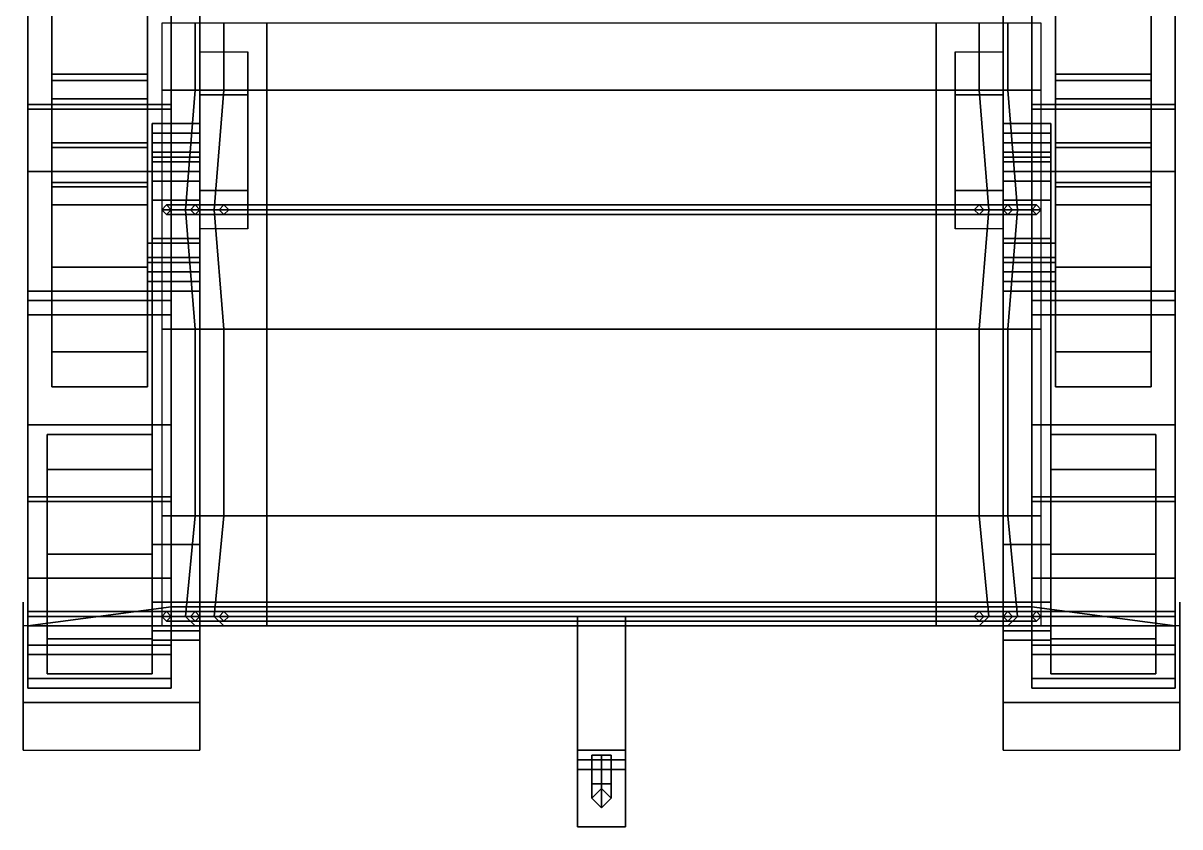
# Model space of a CAD drawing. Header units: millimetres. Extents: x -1.2 to 3, y -2.6 to 8.9.
# Drawn here: x -1.21 to 1.21, y -2.58 to -0.9 of the extents above; entities that cross this region are included whole.
import ezdxf

# ---------------------------------------------------------------- set-up
doc = ezdxf.new("R2010")
doc.units = ezdxf.units.MM
for name, color, linetype in [('mudguards', 6, 'Continuous'), ('tent', 3, 'Continuous'), ('tracks', 3, 'Continuous'), ('wheels', 2, 'Continuous')]:
    doc.layers.add(name, color=color, linetype=linetype)

msp = doc.modelspace()

# ---------------------------------------------------------------- linework, layer by layer
for points in [[(-0.84, 1.95, 0.5), (-0.84, -2.11, 0.5), (-0.84, -2.16, 0.6), (-0.84, 2.17, 0.6)], [(-0.84, 2.17, 0.6), (-0.84, -2.16, 0.6), (-0.84, -2.16, 1.03), (-0.84, 2.17, 1.03)], [(0.84, -2.16, 0.6), (0.84, -2.11, 0.5), (0.84, 1.95, 0.5), (0.84, 2.17, 0.6)], [(0.84, -2.16, 1.03), (0.84, -2.16, 0.6), (0.84, 2.17, 0.6), (0.84, 2.17, 1.03)], [(0.84, 1.95, 0.5), (0.84, -2.11, 0.5), (-0.84, -2.11, 0.5), (-0.84, 1.95, 0.5)], [(1.2, -0.01, 1.03), (1.2, -2.16, 1.03), (-1.2, -2.16, 1.03), (-1.2, -0.01, 1.03)], [(-0.9, -0.05, 1.49), (-1.2, -0.01, 1.49), (-1.2, -2.16, 1.49), (-0.9, -2.12, 1.49)], [(-1.2, -2.16, 1.03), (-1.2, -2.16, 1.49), (-1.2, -0.01, 1.49), (-1.2, -0.01, 1.03)], [(0.9, -2.12, 1.49), (1.2, -2.16, 1.49), (1.2, -0.01, 1.49), (0.9, -0.05, 1.49)], [(1.2, -0.01, 1.03), (1.2, -0.01, 1.49), (1.2, -2.16, 1.49), (1.2, -2.16, 1.03)], [(-0.9, -0.05, 1.07), (-0.9, -2.12, 1.07), (0.9, -2.12, 1.07), (0.9, -0.05, 1.07)], [(-0.9, -0.05, 1.07), (-0.9, -0.05, 1.49), (-0.9, -2.12, 1.49), (-0.9, -2.12, 1.07)], [(0.9, -2.12, 1.07), (0.9, -2.12, 1.49), (0.9, -0.05, 1.49), (0.9, -0.05, 1.07)], [(-0.84, -1.05, 0.38), (-0.84, -1.25, 0.38), (-0.84, -1.33, 0.5), (-0.84, -0.96, 0.5)], [(-0.74, -0.96, 0.5), (-0.74, -1.05, 0.38), (-0.84, -1.05, 0.38), (-0.84, -0.96, 0.5)], [(-0.74, -1.33, 0.5), (-0.74, -1.25, 0.38), (-0.74, -1.05, 0.38), (-0.74, -0.96, 0.5)], [(0.74, -1.05, 0.38), (0.74, -1.25, 0.38), (0.74, -1.33, 0.5), (0.74, -0.96, 0.5)], [(0.84, -0.96, 0.5), (0.84, -1.05, 0.38), (0.74, -1.05, 0.38), (0.74, -0.96, 0.5)], [(0.84, -1.33, 0.5), (0.84, -1.25, 0.38), (0.84, -1.05, 0.38), (0.84, -0.96, 0.5)], [(-0.74, -1.05, 0.38), (-0.74, -1.25, 0.38), (-0.84, -1.25, 0.38), (-0.84, -1.05, 0.38)], [(0.84, -1.05, 0.38), (0.84, -1.25, 0.38), (0.74, -1.25, 0.38), (0.74, -1.05, 0.38)], [(-0.84, -1.33, 0.5), (-0.84, -1.25, 0.38), (-0.74, -1.25, 0.38), (-0.74, -1.33, 0.5)], [(0.74, -1.33, 0.5), (0.74, -1.25, 0.38), (0.84, -1.25, 0.38), (0.84, -1.33, 0.5)], [(-0.84, -1.35, 0.85), (-0.84, -1.27, 0.48), (-0.94, -1.27, 0.48), (-0.94, -1.35, 0.85)], [(-0.84, -1.27, 0.48), (-0.84, -1.99, 0.34), (-0.94, -1.99, 0.34), (-0.94, -1.27, 0.48)], [(-0.94, -1.27, 0.48), (-0.94, -1.99, 0.34), (-0.94, -2.11, 0.79), (-0.94, -1.35, 0.85)], [(-0.86, -1.29, 2.08), (-0.85, -1.28, 2.08), (-0.91, -1.28, 1.49), (-0.92, -1.29, 1.49)], [(-0.85, -1.28, 2.08), (-0.84, -1.29, 2.08), (-0.9, -1.29, 1.49), (-0.91, -1.28, 1.49)], [(-0.8, -1.29, 2.17), (-0.79, -1.28, 2.17), (-0.85, -1.28, 2.08), (-0.86, -1.29, 2.08)], [(-0.79, -1.28, 2.17), (-0.78, -1.29, 2.17), (-0.84, -1.29, 2.08), (-0.85, -1.28, 2.08)], [(-0.84, -2.11, 0.79), (-0.84, -1.99, 0.34), (-0.84, -1.27, 0.48), (-0.84, -1.35, 0.85)], [(-0.7, -1.29, 2.21), (-0.7, -1.28, 2.2), (-0.79, -1.28, 2.17), (-0.8, -1.29, 2.17)], [(-0.7, -1.28, 2.2), (-0.7, -1.29, 2.19), (-0.78, -1.29, 2.17), (-0.79, -1.28, 2.17)], [(0.7, -1.28, 2.2), (0.7, -1.29, 2.19), (-0.7, -1.29, 2.19), (-0.7, -1.28, 2.2)], [(0.7, -1.29, 2.21), (0.7, -1.28, 2.2), (-0.7, -1.28, 2.2), (-0.7, -1.29, 2.21)], [(0.7, -1.29, 2.19), (0.7, -1.28, 2.2), (0.79, -1.28, 2.17), (0.78, -1.29, 2.17)], [(0.7, -1.28, 2.2), (0.7, -1.29, 2.21), (0.8, -1.29, 2.17), (0.79, -1.28, 2.17)], [(0.78, -1.29, 2.17), (0.79, -1.28, 2.17), (0.85, -1.28, 2.08), (0.84, -1.29, 2.08)], [(0.79, -1.28, 2.17), (0.8, -1.29, 2.17), (0.86, -1.29, 2.08), (0.85, -1.28, 2.08)], [(0.84, -1.27, 0.48), (0.84, -1.99, 0.34), (0.84, -2.11, 0.79), (0.84, -1.35, 0.85)], [(0.94, -1.35, 0.85), (0.94, -1.27, 0.48), (0.84, -1.27, 0.48), (0.84, -1.35, 0.85)], [(0.94, -1.27, 0.48), (0.94, -1.99, 0.34), (0.84, -1.99, 0.34), (0.84, -1.27, 0.48)], [(0.84, -1.29, 2.08), (0.85, -1.28, 2.08), (0.91, -1.28, 1.49), (0.9, -1.29, 1.49)], [(0.85, -1.28, 2.08), (0.86, -1.29, 2.08), (0.92, -1.29, 1.49), (0.91, -1.28, 1.49)], [(0.94, -2.11, 0.79), (0.94, -1.99, 0.34), (0.94, -1.27, 0.48), (0.94, -1.35, 0.85)], [(-0.85, -1.3, 2.08), (-0.86, -1.29, 2.08), (-0.92, -1.29, 1.49), (-0.91, -1.3, 1.49)], [(-0.84, -1.29, 2.08), (-0.85, -1.3, 2.08), (-0.91, -1.3, 1.49), (-0.9, -1.29, 1.49)], [(-0.79, -1.3, 2.17), (-0.8, -1.29, 2.17), (-0.86, -1.29, 2.08), (-0.85, -1.3, 2.08)], [(-0.78, -1.29, 2.17), (-0.79, -1.3, 2.17), (-0.85, -1.3, 2.08), (-0.84, -1.29, 2.08)], [(-0.7, -1.3, 2.2), (-0.7, -1.29, 2.21), (-0.8, -1.29, 2.17), (-0.79, -1.3, 2.17)], [(-0.7, -1.29, 2.19), (-0.7, -1.3, 2.2), (-0.79, -1.3, 2.17), (-0.78, -1.29, 2.17)], [(0.7, -1.29, 2.19), (0.7, -1.3, 2.2), (-0.7, -1.3, 2.2), (-0.7, -1.29, 2.19)], [(0.7, -1.3, 2.2), (0.7, -1.29, 2.21), (-0.7, -1.29, 2.21), (-0.7, -1.3, 2.2)], [(0.7, -1.3, 2.2), (0.7, -1.29, 2.19), (0.78, -1.29, 2.17), (0.79, -1.3, 2.17)], [(0.7, -1.29, 2.21), (0.7, -1.3, 2.2), (0.79, -1.3, 2.17), (0.8, -1.29, 2.17)], [(0.79, -1.3, 2.17), (0.78, -1.29, 2.17), (0.84, -1.29, 2.08), (0.85, -1.3, 2.08)], [(0.8, -1.29, 2.17), (0.79, -1.3, 2.17), (0.85, -1.3, 2.08), (0.86, -1.29, 2.08)], [(0.85, -1.3, 2.08), (0.84, -1.29, 2.08), (0.9, -1.29, 1.49), (0.91, -1.3, 1.49)], [(0.86, -1.29, 2.08), (0.85, -1.3, 2.08), (0.91, -1.3, 1.49), (0.92, -1.29, 1.49)], [(-0.94, -1.35, 0.85), (-0.94, -2.11, 0.79), (-0.84, -2.11, 0.79), (-0.84, -1.35, 0.85)], [(0.84, -1.35, 0.85), (0.84, -2.11, 0.79), (0.94, -2.11, 0.79), (0.94, -1.35, 0.85)], [(-0.84, -1.99, 0.34), (-0.84, -2.17, 0.44), (-0.94, -2.17, 0.44), (-0.94, -1.99, 0.34)], [(-0.94, -1.99, 0.34), (-0.94, -2.17, 0.44), (-0.94, -2.19, 0.62), (-0.94, -2.11, 0.79)], [(-0.84, -2.19, 0.62), (-0.84, -2.17, 0.44), (-0.84, -1.99, 0.34), (-0.84, -2.11, 0.79)], [(0.84, -1.99, 0.34), (0.84, -2.17, 0.44), (0.84, -2.19, 0.62), (0.84, -2.11, 0.79)], [(0.94, -1.99, 0.34), (0.94, -2.17, 0.44), (0.84, -2.17, 0.44), (0.84, -1.99, 0.34)], [(0.94, -2.19, 0.62), (0.94, -2.17, 0.44), (0.94, -1.99, 0.34), (0.94, -2.11, 0.79)], [(-0.9, -2.12, 1.49), (-1.2, -2.16, 1.49), (1.2, -2.16, 1.49), (0.9, -2.12, 1.49)], [(-0.94, -2.11, 0.79), (-0.94, -2.19, 0.62), (-0.84, -2.19, 0.62), (-0.84, -2.11, 0.79)], [(-0.9, -2.12, 1.07), (-0.9, -2.12, 1.49), (0.9, -2.12, 1.49), (0.9, -2.12, 1.07)], [(-0.84, -2.16, 0.6), (-0.84, -2.11, 0.5), (0.84, -2.11, 0.5), (0.84, -2.16, 0.6)], [(0.84, -2.11, 0.79), (0.84, -2.19, 0.62), (0.94, -2.19, 0.62), (0.94, -2.11, 0.79)], [(-0.86, -2.14, 2.08), (-0.85, -2.13, 2.08), (-0.91, -2.13, 1.49), (-0.92, -2.14, 1.49)], [(-0.85, -2.15, 2.08), (-0.86, -2.14, 2.08), (-0.92, -2.14, 1.49), (-0.91, -2.15, 1.49)], [(-0.85, -2.13, 2.08), (-0.84, -2.14, 2.08), (-0.9, -2.14, 1.49), (-0.91, -2.13, 1.49)], [(-0.84, -2.14, 2.08), (-0.85, -2.15, 2.08), (-0.91, -2.15, 1.49), (-0.9, -2.14, 1.49)], [(-0.8, -2.14, 2.17), (-0.79, -2.13, 2.17), (-0.85, -2.13, 2.08), (-0.86, -2.14, 2.08)], [(-0.79, -2.15, 2.17), (-0.8, -2.14, 2.17), (-0.86, -2.14, 2.08), (-0.85, -2.15, 2.08)], [(-0.79, -2.13, 2.17), (-0.78, -2.14, 2.17), (-0.84, -2.14, 2.08), (-0.85, -2.13, 2.08)], [(-0.78, -2.14, 2.17), (-0.79, -2.15, 2.17), (-0.85, -2.15, 2.08), (-0.84, -2.14, 2.08)], [(-0.7, -2.14, 2.21), (-0.7, -2.13, 2.2), (-0.79, -2.13, 2.17), (-0.8, -2.14, 2.17)], [(-0.7, -2.15, 2.2), (-0.7, -2.14, 2.21), (-0.8, -2.14, 2.17), (-0.79, -2.15, 2.17)], [(-0.7, -2.13, 2.2), (-0.7, -2.14, 2.19), (-0.78, -2.14, 2.17), (-0.79, -2.13, 2.17)], [(-0.7, -2.14, 2.19), (-0.7, -2.15, 2.2), (-0.79, -2.15, 2.17), (-0.78, -2.14, 2.17)], [(0.7, -2.14, 2.21), (0.7, -2.13, 2.2), (-0.7, -2.13, 2.2), (-0.7, -2.14, 2.21)], [(0.7, -2.13, 2.2), (0.7, -2.14, 2.19), (-0.7, -2.14, 2.19), (-0.7, -2.13, 2.2)], [(0.7, -2.15, 2.2), (0.7, -2.14, 2.21), (-0.7, -2.14, 2.21), (-0.7, -2.15, 2.2)], [(0.7, -2.14, 2.19), (0.7, -2.15, 2.2), (-0.7, -2.15, 2.2), (-0.7, -2.14, 2.19)], [(-0.05, -2.14, 0.57), (-0.05, -2.42, 0.57), (-0.05, -2.42, 0.66), (-0.05, -2.16, 0.66)], [(0.05, -2.14, 0.57), (0.05, -2.42, 0.57), (-0.05, -2.42, 0.57), (-0.05, -2.14, 0.57)], [(0.05, -2.42, 0.66), (0.05, -2.42, 0.57), (0.05, -2.14, 0.57), (0.05, -2.16, 0.66)], [(0.7, -2.13, 2.2), (0.7, -2.14, 2.21), (0.8, -2.14, 2.17), (0.79, -2.13, 2.17)], [(0.7, -2.14, 2.19), (0.7, -2.13, 2.2), (0.79, -2.13, 2.17), (0.78, -2.14, 2.17)], [(0.7, -2.14, 2.21), (0.7, -2.15, 2.2), (0.79, -2.15, 2.17), (0.8, -2.14, 2.17)], [(0.7, -2.15, 2.2), (0.7, -2.14, 2.19), (0.78, -2.14, 2.17), (0.79, -2.15, 2.17)], [(0.78, -2.14, 2.17), (0.79, -2.13, 2.17), (0.85, -2.13, 2.08), (0.84, -2.14, 2.08)], [(0.79, -2.15, 2.17), (0.78, -2.14, 2.17), (0.84, -2.14, 2.08), (0.85, -2.15, 2.08)], [(0.79, -2.13, 2.17), (0.8, -2.14, 2.17), (0.86, -2.14, 2.08), (0.85, -2.13, 2.08)], [(0.8, -2.14, 2.17), (0.79, -2.15, 2.17), (0.85, -2.15, 2.08), (0.86, -2.14, 2.08)], [(0.84, -2.14, 2.08), (0.85, -2.13, 2.08), (0.91, -2.13, 1.49), (0.9, -2.14, 1.49)], [(0.85, -2.15, 2.08), (0.84, -2.14, 2.08), (0.9, -2.14, 1.49), (0.91, -2.15, 1.49)], [(0.85, -2.13, 2.08), (0.86, -2.14, 2.08), (0.92, -2.14, 1.49), (0.91, -2.13, 1.49)], [(0.86, -2.14, 2.08), (0.85, -2.15, 2.08), (0.91, -2.15, 1.49), (0.92, -2.14, 1.49)], [(-1.2, -2.16, 1.49), (-1.2, -2.16, 1.03), (1.2, -2.16, 1.03), (1.2, -2.16, 1.49)], [(-0.94, -2.19, 0.62), (-0.94, -2.17, 0.44), (-0.84, -2.17, 0.44), (-0.84, -2.19, 0.62)], [(-0.84, -2.16, 1.03), (-0.84, -2.16, 0.6), (0.84, -2.16, 0.6), (0.84, -2.16, 1.03)], [(-0.05, -2.16, 0.66), (-0.05, -2.42, 0.66), (0.05, -2.42, 0.66), (0.05, -2.16, 0.66)], [(0.84, -2.19, 0.62), (0.84, -2.17, 0.44), (0.94, -2.17, 0.44), (0.94, -2.19, 0.62)], [(-0.05, -2.42, 0.66), (-0.05, -2.46, 0.69), (0.05, -2.46, 0.69), (0.05, -2.42, 0.66)], [(-0.05, -2.44, 0.63), (-0.05, -2.46, 0.65), (-0.05, -2.46, 0.69), (-0.05, -2.42, 0.66)], [(-0.05, -2.42, 0.57), (-0.05, -2.46, 0.54), (-0.05, -2.46, 0.58), (-0.05, -2.44, 0.6)], [(0.05, -2.42, 0.57), (0.05, -2.46, 0.54), (-0.05, -2.46, 0.54), (-0.05, -2.42, 0.57)], [(-0.05, -2.42, 0.57), (-0.05, -2.44, 0.6), (-0.05, -2.44, 0.63), (-0.05, -2.42, 0.66)], [(0.05, -2.46, 0.69), (0.05, -2.46, 0.65), (0.05, -2.44, 0.63), (0.05, -2.42, 0.66)], [(0.05, -2.46, 0.58), (0.05, -2.46, 0.54), (0.05, -2.42, 0.57), (0.05, -2.44, 0.6)], [(0.05, -2.44, 0.63), (0.05, -2.44, 0.6), (0.05, -2.42, 0.57), (0.05, -2.42, 0.66)], [(0.05, -2.44, 0.63), (0.05, -2.46, 0.65), (-0.05, -2.46, 0.65), (-0.05, -2.44, 0.63)], [(-0.05, -2.44, 0.6), (-0.05, -2.46, 0.58), (0.05, -2.46, 0.58), (0.05, -2.44, 0.6)], [(-0.05, -2.44, 0.63), (-0.05, -2.44, 0.6), (0.05, -2.44, 0.6), (0.05, -2.44, 0.63)], [(0, -2.49, 0.72), (-0.02, -2.49, 0.74), (-0.02, -2.43, 0.74), (0, -2.43, 0.72)], [(-0.02, -2.49, 0.74), (0, -2.49, 0.76), (0, -2.43, 0.76), (-0.02, -2.43, 0.74)], [(-0.02, -2.43, 0.74), (0, -2.43, 0.76), (0.02, -2.43, 0.74), (0, -2.43, 0.72)], [(0.02, -2.49, 0.74), (0, -2.49, 0.72), (0, -2.43, 0.72), (0.02, -2.43, 0.74)], [(0, -2.49, 0.76), (0.02, -2.49, 0.74), (0.02, -2.43, 0.74), (0, -2.43, 0.76)], [(-0.05, -2.46, 0.69), (-0.05, -2.58, 0.69), (0.05, -2.58, 0.69), (0.05, -2.46, 0.69)], [(-0.05, -2.46, 0.65), (-0.05, -2.58, 0.65), (-0.05, -2.58, 0.69), (-0.05, -2.46, 0.69)], [(0.05, -2.46, 0.65), (0.05, -2.58, 0.65), (-0.05, -2.58, 0.65), (-0.05, -2.46, 0.65)], [(-0.05, -2.46, 0.54), (-0.05, -2.58, 0.54), (-0.05, -2.58, 0.58), (-0.05, -2.46, 0.58)], [(0.05, -2.46, 0.54), (0.05, -2.58, 0.54), (-0.05, -2.58, 0.54), (-0.05, -2.46, 0.54)], [(-0.05, -2.46, 0.58), (-0.05, -2.58, 0.58), (0.05, -2.58, 0.58), (0.05, -2.46, 0.58)], [(0.05, -2.58, 0.69), (0.05, -2.58, 0.65), (0.05, -2.46, 0.65), (0.05, -2.46, 0.69)], [(0.05, -2.58, 0.58), (0.05, -2.58, 0.54), (0.05, -2.46, 0.54), (0.05, -2.46, 0.58)], [(0, -2.5, 0.7), (-0.02, -2.52, 0.7), (-0.02, -2.49, 0.74), (0, -2.49, 0.72)], [(-0.02, -2.52, 0.7), (0, -2.54, 0.7), (0, -2.49, 0.76), (-0.02, -2.49, 0.74)], [(0.02, -2.52, 0.7), (0, -2.5, 0.7), (0, -2.49, 0.72), (0.02, -2.49, 0.74)], [(0, -2.54, 0.7), (0.02, -2.52, 0.7), (0.02, -2.49, 0.74), (0, -2.49, 0.76)], [(0, -2.5, 0.51), (-0.02, -2.52, 0.51), (-0.02, -2.52, 0.7), (0, -2.5, 0.7)], [(0.02, -2.52, 0.51), (0, -2.5, 0.51), (0, -2.5, 0.7), (0.02, -2.52, 0.7)], [(-0.02, -2.52, 0.51), (0, -2.54, 0.51), (0, -2.54, 0.7), (-0.02, -2.52, 0.7)], [(0, -2.54, 0.51), (0.02, -2.52, 0.51), (0.02, -2.52, 0.7), (0, -2.54, 0.7)], [(-0.05, -2.58, 0.69), (-0.05, -2.58, 0.65), (0.05, -2.58, 0.65), (0.05, -2.58, 0.69)], [(-0.05, -2.58, 0.58), (-0.05, -2.58, 0.54), (0.05, -2.58, 0.54), (0.05, -2.58, 0.58)]]:
    msp.add_3dface(points)
at = {"color": 4}
for points in [[(-0.84, -1.11, 0.46), (-0.84, -1.11, 0.42), (-0.94, -1.11, 0.42), (-0.94, -1.11, 0.46)], [(-0.84, -1.11, 0.42), (-0.84, -1.15, 0.39), (-0.94, -1.15, 0.39), (-0.94, -1.11, 0.42)], [(-0.94, -1.11, 0.46), (-0.94, -1.13, 0.48), (-0.84, -1.13, 0.48), (-0.84, -1.11, 0.46)], [(-0.94, -1.11, 0.42), (-0.94, -1.15, 0.49), (-0.94, -1.13, 0.48), (-0.94, -1.11, 0.46)], [(-0.94, -1.15, 0.39), (-0.94, -1.18, 0.49), (-0.94, -1.15, 0.49), (-0.94, -1.11, 0.42)], [(0.94, -1.11, 0.42), (0.94, -1.15, 0.39), (0.84, -1.15, 0.39), (0.84, -1.11, 0.42)], [(0.94, -1.11, 0.46), (0.94, -1.11, 0.42), (0.84, -1.11, 0.42), (0.84, -1.11, 0.46)], [(0.84, -1.11, 0.46), (0.84, -1.13, 0.48), (0.94, -1.13, 0.48), (0.94, -1.11, 0.46)], [(0.94, -1.15, 0.49), (0.94, -1.18, 0.49), (0.94, -1.15, 0.39), (0.94, -1.11, 0.42)], [(0.94, -1.13, 0.48), (0.94, -1.15, 0.49), (0.94, -1.11, 0.42), (0.94, -1.11, 0.46)], [(-0.94, -1.13, 0.48), (-0.94, -1.15, 0.49), (-0.84, -1.15, 0.49), (-0.84, -1.13, 0.48)], [(0.84, -1.13, 0.48), (0.84, -1.15, 0.49), (0.94, -1.15, 0.49), (0.94, -1.13, 0.48)], [(-0.94, -1.15, 0.49), (-0.94, -1.18, 0.49), (-0.84, -1.18, 0.49), (-0.84, -1.15, 0.49)], [(-0.84, -1.15, 0.39), (-0.84, -1.17, 0.39), (-0.94, -1.17, 0.39), (-0.94, -1.15, 0.39)], [(-0.94, -1.17, 0.39), (-0.94, -1.21, 0.47), (-0.94, -1.18, 0.49), (-0.94, -1.15, 0.39)], [(0.94, -1.15, 0.39), (0.94, -1.17, 0.39), (0.84, -1.17, 0.39), (0.84, -1.15, 0.39)], [(0.84, -1.15, 0.49), (0.84, -1.18, 0.49), (0.94, -1.18, 0.49), (0.94, -1.15, 0.49)], [(0.94, -1.18, 0.49), (0.94, -1.21, 0.47), (0.94, -1.17, 0.39), (0.94, -1.15, 0.39)], [(-0.84, -1.17, 0.39), (-0.84, -1.19, 0.38), (-0.94, -1.19, 0.38), (-0.94, -1.17, 0.39)], [(-0.94, -1.19, 0.38), (-0.94, -1.23, 0.44), (-0.94, -1.21, 0.47), (-0.94, -1.17, 0.39)], [(-0.94, -1.18, 0.49), (-0.94, -1.21, 0.47), (-0.84, -1.21, 0.47), (-0.84, -1.18, 0.49)], [(0.94, -1.17, 0.39), (0.94, -1.19, 0.38), (0.84, -1.19, 0.38), (0.84, -1.17, 0.39)], [(0.84, -1.18, 0.49), (0.84, -1.21, 0.47), (0.94, -1.21, 0.47), (0.94, -1.18, 0.49)], [(0.94, -1.21, 0.47), (0.94, -1.23, 0.44), (0.94, -1.19, 0.38), (0.94, -1.17, 0.39)], [(-0.84, -1.19, 0.38), (-0.84, -1.36, 0.3), (-0.94, -1.36, 0.3), (-0.94, -1.19, 0.38)], [(-0.94, -1.36, 0.3), (-0.94, -1.39, 0.36), (-0.94, -1.23, 0.44), (-0.94, -1.19, 0.38)], [(-0.94, -1.21, 0.47), (-0.94, -1.23, 0.44), (-0.84, -1.23, 0.44), (-0.84, -1.21, 0.47)], [(-0.84, -1.23, 0.44), (-0.84, -1.39, 0.36), (-0.84, -1.36, 0.3), (-0.84, -1.19, 0.38)], [(0.94, -1.19, 0.38), (0.94, -1.36, 0.3), (0.84, -1.36, 0.3), (0.84, -1.19, 0.38)], [(0.84, -1.36, 0.3), (0.84, -1.39, 0.36), (0.84, -1.23, 0.44), (0.84, -1.19, 0.38)], [(0.84, -1.21, 0.47), (0.84, -1.23, 0.44), (0.94, -1.23, 0.44), (0.94, -1.21, 0.47)], [(0.94, -1.23, 0.44), (0.94, -1.39, 0.36), (0.94, -1.36, 0.3), (0.94, -1.19, 0.38)], [(-0.94, -1.23, 0.44), (-0.94, -1.39, 0.36), (-0.84, -1.39, 0.36), (-0.84, -1.23, 0.44)], [(0.84, -1.23, 0.44), (0.84, -1.39, 0.36), (0.94, -1.39, 0.36), (0.94, -1.23, 0.44)], [(-0.95, -1.39, 0.26), (-0.95, -1.36, 0.28), (-0.84, -1.36, 0.28), (-0.84, -1.39, 0.26)], [(-0.95, -1.36, 0.28), (-0.95, -1.36, 0.3), (-0.84, -1.36, 0.3), (-0.84, -1.36, 0.28)], [(-0.94, -1.39, 0.36), (-0.94, -1.36, 0.3), (-0.95, -1.36, 0.3), (-0.95, -1.39, 0.36)], [(-0.84, -1.39, 0.26), (-0.84, -1.36, 0.28), (-0.84, -1.4, 0.36), (-0.84, -1.42, 0.36)], [(-0.84, -1.36, 0.28), (-0.84, -1.36, 0.3), (-0.84, -1.39, 0.36), (-0.84, -1.4, 0.36)], [(0.84, -1.36, 0.28), (0.84, -1.36, 0.3), (0.95, -1.36, 0.3), (0.95, -1.36, 0.28)], [(0.84, -1.39, 0.26), (0.84, -1.36, 0.28), (0.95, -1.36, 0.28), (0.95, -1.39, 0.26)], [(0.84, -1.4, 0.36), (0.84, -1.36, 0.28), (0.84, -1.39, 0.26), (0.84, -1.42, 0.36)], [(0.84, -1.39, 0.36), (0.84, -1.36, 0.3), (0.84, -1.36, 0.28), (0.84, -1.4, 0.36)], [(0.95, -1.39, 0.36), (0.95, -1.36, 0.3), (0.94, -1.36, 0.3), (0.94, -1.39, 0.36)], [(-0.95, -1.42, 0.26), (-0.95, -1.39, 0.26), (-0.84, -1.39, 0.26), (-0.84, -1.42, 0.26)], [(-0.84, -1.4, 0.36), (-0.84, -1.39, 0.36), (-0.95, -1.39, 0.36), (-0.95, -1.4, 0.36)], [(-0.84, -1.42, 0.36), (-0.84, -1.4, 0.36), (-0.95, -1.4, 0.36), (-0.95, -1.42, 0.36)], [(-0.84, -1.42, 0.26), (-0.84, -1.39, 0.26), (-0.84, -1.42, 0.36), (-0.84, -1.46, 0.33)], [(0.95, -1.4, 0.36), (0.95, -1.39, 0.36), (0.84, -1.39, 0.36), (0.84, -1.4, 0.36)], [(0.84, -1.42, 0.26), (0.84, -1.39, 0.26), (0.95, -1.39, 0.26), (0.95, -1.42, 0.26)], [(0.84, -1.42, 0.36), (0.84, -1.39, 0.26), (0.84, -1.42, 0.26), (0.84, -1.46, 0.33)], [(0.95, -1.42, 0.36), (0.95, -1.4, 0.36), (0.84, -1.4, 0.36), (0.84, -1.42, 0.36)], [(-0.84, -1.46, 0.33), (-0.84, -1.42, 0.36), (-0.95, -1.42, 0.36), (-0.95, -1.46, 0.33)], [(-0.95, -1.44, 0.27), (-0.95, -1.42, 0.26), (-0.84, -1.42, 0.26), (-0.84, -1.44, 0.27)], [(-0.84, -1.44, 0.27), (-0.84, -1.42, 0.26), (-0.84, -1.46, 0.33), (-0.84, -1.46, 0.29)], [(0.84, -1.44, 0.27), (0.84, -1.42, 0.26), (0.95, -1.42, 0.26), (0.95, -1.44, 0.27)], [(0.95, -1.46, 0.33), (0.95, -1.42, 0.36), (0.84, -1.42, 0.36), (0.84, -1.46, 0.33)], [(0.84, -1.46, 0.33), (0.84, -1.42, 0.26), (0.84, -1.44, 0.27), (0.84, -1.46, 0.29)], [(-0.95, -1.46, 0.29), (-0.95, -1.44, 0.27), (-0.84, -1.44, 0.27), (-0.84, -1.46, 0.29)], [(0.84, -1.46, 0.29), (0.84, -1.44, 0.27), (0.95, -1.44, 0.27), (0.95, -1.46, 0.29)], [(-0.84, -1.46, 0.29), (-0.84, -1.46, 0.33), (-0.95, -1.46, 0.33), (-0.95, -1.46, 0.29)], [(0.95, -1.46, 0.29), (0.95, -1.46, 0.33), (0.84, -1.46, 0.33), (0.84, -1.46, 0.29)]]:
    msp.add_3dface(points, dxfattribs=at)
at = {"layer": 'mudguards'}
for points in [[(-1.21, -2.32, 0.94), (-1.21, -2.16, 1.03), (-1.21, -2.11, 1.03), (-1.21, -2.3, 0.91)], [(1.21, -2.3, 0.91), (1.21, -2.11, 1.03), (1.21, -2.16, 1.03), (1.21, -2.32, 0.94)], [(-0.84, -2.32, 0.94), (-0.84, -2.16, 1.03), (-1.21, -2.16, 1.03), (-1.21, -2.32, 0.94)], [(-0.84, -2.42, 0.84), (-0.84, -2.16, 0.66), (-0.84, -2.16, 1.03), (-0.84, -2.32, 0.94)], [(1.21, -2.32, 0.94), (1.21, -2.16, 1.03), (0.84, -2.16, 1.03), (0.84, -2.32, 0.94)], [(0.84, -2.32, 0.94), (0.84, -2.16, 1.03), (0.84, -2.16, 0.66), (0.84, -2.42, 0.84)], [(-1.21, -2.42, 0.84), (-1.21, -2.32, 0.94), (-1.21, -2.3, 0.91), (-1.21, -2.39, 0.81)], [(-0.84, -2.42, 0.84), (-0.84, -2.32, 0.94), (-1.21, -2.32, 0.94), (-1.21, -2.42, 0.84)], [(1.21, -2.42, 0.84), (1.21, -2.32, 0.94), (0.84, -2.32, 0.94), (0.84, -2.42, 0.84)], [(1.21, -2.39, 0.81), (1.21, -2.3, 0.91), (1.21, -2.32, 0.94), (1.21, -2.42, 0.84)]]:
    msp.add_3dface(points, dxfattribs=at)
at = {"layer": 'tent'}
for points in [[(-0.92, -0.9, 1.49), (-0.92, -1.04, 1.49), (-0.85, -1.04, 2.08), (-0.85, -0.9, 2.08)], [(-0.85, -0.9, 2.08), (-0.85, -1.04, 2.08), (-0.79, -1.04, 2.17), (-0.79, -0.9, 2.17)], [(-0.79, -0.9, 2.17), (-0.79, -1.04, 2.17), (-0.7, -1.04, 2.2), (-0.7, -0.9, 2.2)], [(0.7, -1.04, 2.2), (0.7, -0.9, 2.2), (-0.7, -0.9, 2.2), (-0.7, -1.04, 2.2)], [(0.79, -1.04, 2.17), (0.79, -0.9, 2.17), (0.7, -0.9, 2.2), (0.7, -1.04, 2.2)], [(0.85, -1.04, 2.08), (0.85, -0.9, 2.08), (0.79, -0.9, 2.17), (0.79, -1.04, 2.17)], [(0.92, -1.04, 1.49), (0.92, -0.9, 1.49), (0.85, -0.9, 2.08), (0.85, -1.04, 2.08)], [(-0.92, -1.04, 1.49), (-0.92, -1.29, 1.49), (-0.87, -1.29, 2.08), (-0.85, -1.04, 2.08)], [(-0.85, -1.04, 2.08), (-0.87, -1.29, 2.08), (-0.81, -1.29, 2.17), (-0.79, -1.04, 2.17)], [(-0.79, -1.04, 2.17), (-0.81, -1.29, 2.17), (-0.7, -1.29, 2.22), (-0.7, -1.04, 2.2)], [(-0.7, -1.04, 2.2), (-0.7, -1.29, 2.22), (0.7, -1.29, 2.22), (0.7, -1.04, 2.2)], [(0.81, -1.29, 2.17), (0.79, -1.04, 2.17), (0.7, -1.04, 2.2), (0.7, -1.29, 2.22)], [(0.87, -1.29, 2.08), (0.85, -1.04, 2.08), (0.79, -1.04, 2.17), (0.81, -1.29, 2.17)], [(0.92, -1.29, 1.49), (0.92, -1.04, 1.49), (0.85, -1.04, 2.08), (0.87, -1.29, 2.08)], [(-0.92, -1.29, 1.49), (-0.92, -1.54, 1.49), (-0.85, -1.54, 2.08), (-0.87, -1.29, 2.08)], [(-0.87, -1.29, 2.08), (-0.85, -1.54, 2.08), (-0.79, -1.54, 2.17), (-0.81, -1.29, 2.17)], [(-0.81, -1.29, 2.17), (-0.79, -1.54, 2.17), (-0.7, -1.54, 2.2), (-0.7, -1.29, 2.22)], [(0.7, -1.54, 2.2), (0.7, -1.29, 2.22), (-0.7, -1.29, 2.22), (-0.7, -1.54, 2.2)], [(0.79, -1.54, 2.17), (0.81, -1.29, 2.17), (0.7, -1.29, 2.22), (0.7, -1.54, 2.2)], [(0.85, -1.54, 2.08), (0.87, -1.29, 2.08), (0.81, -1.29, 2.17), (0.79, -1.54, 2.17)], [(0.92, -1.54, 1.49), (0.92, -1.29, 1.49), (0.87, -1.29, 2.08), (0.85, -1.54, 2.08)], [(-0.92, -1.54, 1.49), (-0.92, -1.93, 1.49), (-0.85, -1.93, 2.08), (-0.85, -1.54, 2.08)], [(-0.85, -1.54, 2.08), (-0.85, -1.93, 2.08), (-0.79, -1.93, 2.17), (-0.79, -1.54, 2.17)], [(-0.79, -1.54, 2.17), (-0.79, -1.93, 2.17), (-0.7, -1.93, 2.2), (-0.7, -1.54, 2.2)], [(-0.7, -1.54, 2.2), (-0.7, -1.93, 2.2), (0.7, -1.93, 2.2), (0.7, -1.54, 2.2)], [(0.79, -1.93, 2.17), (0.79, -1.54, 2.17), (0.7, -1.54, 2.2), (0.7, -1.93, 2.2)], [(0.85, -1.93, 2.08), (0.85, -1.54, 2.08), (0.79, -1.54, 2.17), (0.79, -1.93, 2.17)], [(0.92, -1.93, 1.49), (0.92, -1.54, 1.49), (0.85, -1.54, 2.08), (0.85, -1.93, 2.08)], [(-0.92, -1.93, 1.49), (-0.92, -2.14, 1.49), (-0.87, -2.14, 2.08), (-0.85, -1.93, 2.08)], [(-0.85, -1.93, 2.08), (-0.87, -2.14, 2.08), (-0.81, -2.14, 2.17), (-0.79, -1.93, 2.17)], [(-0.79, -1.93, 2.17), (-0.81, -2.14, 2.17), (-0.7, -2.14, 2.22), (-0.7, -1.93, 2.2)], [(-0.7, -1.93, 2.2), (-0.7, -2.14, 2.22), (0.7, -2.14, 2.22), (0.7, -1.93, 2.2)], [(0.81, -2.14, 2.17), (0.79, -1.93, 2.17), (0.7, -1.93, 2.2), (0.7, -2.14, 2.22)], [(0.87, -2.14, 2.08), (0.85, -1.93, 2.08), (0.79, -1.93, 2.17), (0.81, -2.14, 2.17)], [(0.92, -2.14, 1.49), (0.92, -1.93, 1.49), (0.85, -1.93, 2.08), (0.87, -2.14, 2.08)], [(-0.92, -2.14, 1.49), (-0.92, -2.16, 1.49), (-0.85, -2.16, 2.08), (-0.87, -2.14, 2.08)], [(-0.87, -2.14, 2.08), (-0.85, -2.16, 2.08), (-0.79, -2.16, 2.17), (-0.81, -2.14, 2.17)], [(-0.81, -2.14, 2.17), (-0.79, -2.16, 2.17), (-0.7, -2.16, 2.2), (-0.7, -2.14, 2.22)], [(0.7, -2.16, 2.2), (0.7, -2.14, 2.22), (-0.7, -2.14, 2.22), (-0.7, -2.16, 2.2)], [(0.79, -2.16, 2.17), (0.81, -2.14, 2.17), (0.7, -2.14, 2.22), (0.7, -2.16, 2.2)], [(0.85, -2.16, 2.08), (0.87, -2.14, 2.08), (0.81, -2.14, 2.17), (0.79, -2.16, 2.17)], [(0.92, -2.16, 1.49), (0.92, -2.14, 1.49), (0.87, -2.14, 2.08), (0.85, -2.16, 2.08)], [(-0.92, -2.16, 1.49), (-0.92, -2.16, 1.49), (-0.79, -2.16, 2.01), (-0.85, -2.16, 2.08)], [(0.85, -2.16, 2.08), (0.79, -2.16, 2.17), (-0.79, -2.16, 2.17), (-0.85, -2.16, 2.08)], [(0.79, -2.16, 2.01), (0.85, -2.16, 2.08), (-0.85, -2.16, 2.08), (-0.79, -2.16, 2.01)], [(0.79, -2.16, 2.17), (0.7, -2.16, 2.2), (-0.7, -2.16, 2.2), (-0.79, -2.16, 2.17)], [(0.92, -2.16, 1.49), (0.85, -2.16, 2.08), (0.79, -2.16, 2.01), (0.92, -2.16, 1.49)]]:
    msp.add_3dface(points, dxfattribs=at)
at = {"layer": 'tracks'}
for points in [[(-1.2, 1.41, 0.02), (-1.2, -1.48, 0.02), (-1.2, -1.46, 0.06), (-1.2, 1.4, 0.06)], [(-0.9, 1.41, 0.02), (-0.9, -1.48, 0.02), (-1.2, -1.48, 0.02), (-1.2, 1.41, 0.02)], [(-0.9, -1.46, 0.06), (-0.9, -1.48, 0.02), (-0.9, 1.41, 0.02), (-0.9, 1.4, 0.06)], [(0.9, 1.41, 0.02), (0.9, -1.48, 0.02), (0.9, -1.46, 0.06), (0.9, 1.4, 0.06)], [(1.2, 1.41, 0.02), (1.2, -1.48, 0.02), (0.9, -1.48, 0.02), (0.9, 1.41, 0.02)], [(1.2, -1.46, 0.06), (1.2, -1.48, 0.02), (1.2, 1.41, 0.02), (1.2, 1.4, 0.06)], [(-1.2, 1.4, 0.06), (-1.2, -1.46, 0.06), (-0.9, -1.46, 0.06), (-0.9, 1.4, 0.06)], [(0.9, 1.4, 0.06), (0.9, -1.46, 0.06), (1.2, -1.46, 0.06), (1.2, 1.4, 0.06)], [(-0.9, -1.07, 0.88), (-0.9, -0.79, 0.84), (-1.2, -0.79, 0.84), (-1.2, -1.07, 0.88)], [(-1.2, -1.07, 0.88), (-1.2, -0.79, 0.84), (-1.2, -0.79, 0.82), (-1.2, -1.08, 0.86)], [(-1.2, -1.08, 0.86), (-1.2, -0.79, 0.82), (-0.9, -0.79, 0.82), (-0.9, -1.08, 0.86)], [(-0.9, -0.79, 0.82), (-0.9, -0.79, 0.84), (-0.9, -1.07, 0.88), (-0.9, -1.08, 0.86)], [(1.2, -1.07, 0.88), (1.2, -0.79, 0.84), (0.9, -0.79, 0.84), (0.9, -1.07, 0.88)], [(0.9, -1.07, 0.88), (0.9, -0.79, 0.84), (0.9, -0.79, 0.82), (0.9, -1.08, 0.86)], [(0.9, -1.08, 0.86), (0.9, -0.79, 0.82), (1.2, -0.79, 0.82), (1.2, -1.08, 0.86)], [(1.2, -0.79, 0.82), (1.2, -0.79, 0.84), (1.2, -1.07, 0.88), (1.2, -1.08, 0.86)], [(-0.9, -1.21, 0.88), (-0.9, -1.07, 0.88), (-1.2, -1.07, 0.88), (-1.2, -1.21, 0.88)], [(-1.2, -1.21, 0.88), (-1.2, -1.07, 0.88), (-1.2, -1.08, 0.86), (-1.2, -1.21, 0.86)], [(-1.2, -1.21, 0.86), (-1.2, -1.08, 0.86), (-0.9, -1.08, 0.86), (-0.9, -1.21, 0.86)], [(-0.9, -1.08, 0.86), (-0.9, -1.07, 0.88), (-0.9, -1.21, 0.88), (-0.9, -1.21, 0.86)], [(0.9, -1.21, 0.88), (0.9, -1.07, 0.88), (0.9, -1.08, 0.86), (0.9, -1.21, 0.86)], [(1.2, -1.21, 0.88), (1.2, -1.07, 0.88), (0.9, -1.07, 0.88), (0.9, -1.21, 0.88)], [(0.9, -1.21, 0.86), (0.9, -1.08, 0.86), (1.2, -1.08, 0.86), (1.2, -1.21, 0.86)], [(1.2, -1.08, 0.86), (1.2, -1.07, 0.88), (1.2, -1.21, 0.88), (1.2, -1.21, 0.86)], [(-1.2, -1.51, 0.82), (-1.2, -1.21, 0.86), (-0.9, -1.21, 0.86), (-0.9, -1.51, 0.82)], [(-1.2, -1.51, 0.84), (-1.2, -1.21, 0.88), (-1.2, -1.21, 0.86), (-1.2, -1.51, 0.82)], [(-0.9, -1.51, 0.84), (-0.9, -1.21, 0.88), (-1.2, -1.21, 0.88), (-1.2, -1.51, 0.84)], [(-0.9, -1.21, 0.86), (-0.9, -1.21, 0.88), (-0.9, -1.51, 0.84), (-0.9, -1.51, 0.82)], [(1.2, -1.51, 0.84), (1.2, -1.21, 0.88), (0.9, -1.21, 0.88), (0.9, -1.51, 0.84)], [(0.9, -1.51, 0.84), (0.9, -1.21, 0.88), (0.9, -1.21, 0.86), (0.9, -1.51, 0.82)], [(0.9, -1.51, 0.82), (0.9, -1.21, 0.86), (1.2, -1.21, 0.86), (1.2, -1.51, 0.82)], [(1.2, -1.21, 0.86), (1.2, -1.21, 0.88), (1.2, -1.51, 0.84), (1.2, -1.51, 0.82)], [(-1.2, -1.48, 0.02), (-1.2, -1.89, 0.19), (-1.2, -1.89, 0.22), (-1.2, -1.46, 0.06)], [(-1.2, -1.46, 0.06), (-1.2, -1.89, 0.22), (-0.9, -1.89, 0.22), (-0.9, -1.46, 0.06)], [(-0.9, -1.89, 0.22), (-0.9, -1.89, 0.19), (-0.9, -1.48, 0.02), (-0.9, -1.46, 0.06)], [(0.9, -1.46, 0.06), (0.9, -1.89, 0.22), (1.2, -1.89, 0.22), (1.2, -1.46, 0.06)], [(0.9, -1.48, 0.02), (0.9, -1.89, 0.19), (0.9, -1.89, 0.22), (0.9, -1.46, 0.06)], [(1.2, -1.89, 0.22), (1.2, -1.89, 0.19), (1.2, -1.48, 0.02), (1.2, -1.46, 0.06)], [(-0.9, -1.48, 0.02), (-0.9, -1.89, 0.19), (-1.2, -1.89, 0.19), (-1.2, -1.48, 0.02)], [(1.2, -1.48, 0.02), (1.2, -1.89, 0.19), (0.9, -1.89, 0.19), (0.9, -1.48, 0.02)], [(-1.2, -1.74, 0.82), (-1.2, -1.51, 0.82), (-0.9, -1.51, 0.82), (-0.9, -1.74, 0.82)], [(-1.2, -1.74, 0.84), (-1.2, -1.51, 0.84), (-1.2, -1.51, 0.82), (-1.2, -1.74, 0.82)], [(-0.9, -1.74, 0.84), (-0.9, -1.51, 0.84), (-1.2, -1.51, 0.84), (-1.2, -1.74, 0.84)], [(-0.9, -1.51, 0.82), (-0.9, -1.51, 0.84), (-0.9, -1.74, 0.84), (-0.9, -1.74, 0.82)], [(0.9, -1.74, 0.84), (0.9, -1.51, 0.84), (0.9, -1.51, 0.82), (0.9, -1.74, 0.82)], [(1.2, -1.74, 0.84), (1.2, -1.51, 0.84), (0.9, -1.51, 0.84), (0.9, -1.74, 0.84)], [(0.9, -1.74, 0.82), (0.9, -1.51, 0.82), (1.2, -1.51, 0.82), (1.2, -1.74, 0.82)], [(1.2, -1.51, 0.82), (1.2, -1.51, 0.84), (1.2, -1.74, 0.84), (1.2, -1.74, 0.82)], [(-1.2, -1.9, 0.85), (-1.2, -1.74, 0.84), (-1.2, -1.74, 0.82), (-1.2, -1.9, 0.83)], [(-0.9, -1.9, 0.85), (-0.9, -1.74, 0.84), (-1.2, -1.74, 0.84), (-1.2, -1.9, 0.85)], [(-1.2, -1.9, 0.83), (-1.2, -1.74, 0.82), (-0.9, -1.74, 0.82), (-0.9, -1.9, 0.83)], [(-0.9, -1.74, 0.82), (-0.9, -1.74, 0.84), (-0.9, -1.9, 0.85), (-0.9, -1.9, 0.83)], [(0.9, -1.9, 0.85), (0.9, -1.74, 0.84), (0.9, -1.74, 0.82), (0.9, -1.9, 0.83)], [(1.2, -1.9, 0.85), (1.2, -1.74, 0.84), (0.9, -1.74, 0.84), (0.9, -1.9, 0.85)], [(0.9, -1.9, 0.83), (0.9, -1.74, 0.82), (1.2, -1.74, 0.82), (1.2, -1.9, 0.83)], [(1.2, -1.74, 0.82), (1.2, -1.74, 0.84), (1.2, -1.9, 0.85), (1.2, -1.9, 0.83)], [(-0.9, -1.89, 0.19), (-0.9, -2.14, 0.31), (-1.2, -2.14, 0.31), (-1.2, -1.89, 0.19)], [(-1.2, -1.89, 0.19), (-1.2, -2.14, 0.31), (-1.2, -2.13, 0.34), (-1.2, -1.89, 0.22)], [(-1.2, -1.89, 0.22), (-1.2, -2.13, 0.34), (-0.9, -2.13, 0.34), (-0.9, -1.89, 0.22)], [(-1.2, -2.06, 0.85), (-1.2, -1.9, 0.85), (-1.2, -1.9, 0.83), (-1.2, -2.06, 0.83)], [(-1.2, -2.06, 0.83), (-1.2, -1.9, 0.83), (-0.9, -1.9, 0.83), (-0.9, -2.06, 0.83)], [(-0.9, -2.06, 0.85), (-0.9, -1.9, 0.85), (-1.2, -1.9, 0.85), (-1.2, -2.06, 0.85)], [(-0.9, -2.13, 0.34), (-0.9, -2.14, 0.31), (-0.9, -1.89, 0.19), (-0.9, -1.89, 0.22)], [(-0.9, -1.9, 0.83), (-0.9, -1.9, 0.85), (-0.9, -2.06, 0.85), (-0.9, -2.06, 0.83)], [(0.9, -1.89, 0.19), (0.9, -2.14, 0.31), (0.9, -2.13, 0.34), (0.9, -1.89, 0.22)], [(1.2, -1.89, 0.19), (1.2, -2.14, 0.31), (0.9, -2.14, 0.31), (0.9, -1.89, 0.19)], [(0.9, -1.89, 0.22), (0.9, -2.13, 0.34), (1.2, -2.13, 0.34), (1.2, -1.89, 0.22)], [(0.9, -2.06, 0.83), (0.9, -1.9, 0.83), (1.2, -1.9, 0.83), (1.2, -2.06, 0.83)], [(0.9, -2.06, 0.85), (0.9, -1.9, 0.85), (0.9, -1.9, 0.83), (0.9, -2.06, 0.83)], [(1.2, -2.06, 0.85), (1.2, -1.9, 0.85), (0.9, -1.9, 0.85), (0.9, -2.06, 0.85)], [(1.2, -2.13, 0.34), (1.2, -2.14, 0.31), (1.2, -1.89, 0.19), (1.2, -1.89, 0.22)], [(1.2, -1.9, 0.83), (1.2, -1.9, 0.85), (1.2, -2.06, 0.85), (1.2, -2.06, 0.83)], [(-1.2, -2.22, 0.75), (-1.2, -2.06, 0.85), (-1.2, -2.06, 0.83), (-1.2, -2.2, 0.74)], [(-0.9, -2.22, 0.75), (-0.9, -2.06, 0.85), (-1.2, -2.06, 0.85), (-1.2, -2.22, 0.75)], [(-1.2, -2.2, 0.74), (-1.2, -2.06, 0.83), (-0.9, -2.06, 0.83), (-0.9, -2.2, 0.74)], [(-0.9, -2.06, 0.83), (-0.9, -2.06, 0.85), (-0.9, -2.22, 0.75), (-0.9, -2.2, 0.74)], [(1.2, -2.22, 0.75), (1.2, -2.06, 0.85), (0.9, -2.06, 0.85), (0.9, -2.22, 0.75)], [(0.9, -2.22, 0.75), (0.9, -2.06, 0.85), (0.9, -2.06, 0.83), (0.9, -2.2, 0.74)], [(0.9, -2.2, 0.74), (0.9, -2.06, 0.83), (1.2, -2.06, 0.83), (1.2, -2.2, 0.74)], [(1.2, -2.06, 0.83), (1.2, -2.06, 0.85), (1.2, -2.22, 0.75), (1.2, -2.2, 0.74)], [(-1.2, -2.14, 0.31), (-1.2, -2.22, 0.36), (-1.2, -2.2, 0.38), (-1.2, -2.13, 0.34)], [(-1.2, -2.13, 0.34), (-1.2, -2.2, 0.38), (-0.9, -2.2, 0.38), (-0.9, -2.13, 0.34)], [(-0.9, -2.14, 0.31), (-0.9, -2.22, 0.36), (-1.2, -2.22, 0.36), (-1.2, -2.14, 0.31)], [(-0.9, -2.2, 0.38), (-0.9, -2.22, 0.36), (-0.9, -2.14, 0.31), (-0.9, -2.13, 0.34)], [(0.9, -2.13, 0.34), (0.9, -2.2, 0.38), (1.2, -2.2, 0.38), (1.2, -2.13, 0.34)], [(0.9, -2.14, 0.31), (0.9, -2.22, 0.36), (0.9, -2.2, 0.38), (0.9, -2.13, 0.34)], [(1.2, -2.14, 0.31), (1.2, -2.22, 0.36), (0.9, -2.22, 0.36), (0.9, -2.14, 0.31)], [(1.2, -2.2, 0.38), (1.2, -2.22, 0.36), (1.2, -2.14, 0.31), (1.2, -2.13, 0.34)], [(-1.2, -2.22, 0.36), (-1.2, -2.29, 0.56), (-1.2, -2.27, 0.56), (-1.2, -2.2, 0.38)], [(-1.2, -2.2, 0.38), (-1.2, -2.27, 0.56), (-0.9, -2.27, 0.56), (-0.9, -2.2, 0.38)], [(-1.2, -2.29, 0.56), (-1.2, -2.22, 0.75), (-1.2, -2.2, 0.74), (-1.2, -2.27, 0.56)], [(-1.2, -2.27, 0.56), (-1.2, -2.2, 0.74), (-0.9, -2.2, 0.74), (-0.9, -2.27, 0.56)], [(-0.9, -2.27, 0.56), (-0.9, -2.29, 0.56), (-0.9, -2.22, 0.36), (-0.9, -2.2, 0.38)], [(-0.9, -2.2, 0.74), (-0.9, -2.22, 0.75), (-0.9, -2.29, 0.56), (-0.9, -2.27, 0.56)], [(0.9, -2.22, 0.36), (0.9, -2.29, 0.56), (0.9, -2.27, 0.56), (0.9, -2.2, 0.38)], [(0.9, -2.2, 0.38), (0.9, -2.27, 0.56), (1.2, -2.27, 0.56), (1.2, -2.2, 0.38)], [(0.9, -2.29, 0.56), (0.9, -2.22, 0.75), (0.9, -2.2, 0.74), (0.9, -2.27, 0.56)], [(0.9, -2.27, 0.56), (0.9, -2.2, 0.74), (1.2, -2.2, 0.74), (1.2, -2.27, 0.56)], [(1.2, -2.27, 0.56), (1.2, -2.29, 0.56), (1.2, -2.22, 0.36), (1.2, -2.2, 0.38)], [(1.2, -2.2, 0.74), (1.2, -2.22, 0.75), (1.2, -2.29, 0.56), (1.2, -2.27, 0.56)], [(-0.9, -2.22, 0.36), (-0.9, -2.29, 0.56), (-1.2, -2.29, 0.56), (-1.2, -2.22, 0.36)], [(-0.9, -2.29, 0.56), (-0.9, -2.22, 0.75), (-1.2, -2.22, 0.75), (-1.2, -2.29, 0.56)], [(1.2, -2.22, 0.36), (1.2, -2.29, 0.56), (0.9, -2.29, 0.56), (0.9, -2.22, 0.36)], [(1.2, -2.29, 0.56), (1.2, -2.22, 0.75), (0.9, -2.22, 0.75), (0.9, -2.29, 0.56)]]:
    msp.add_3dface(points, dxfattribs=at)
at = {"layer": 'wheels'}
for points in [[(-1.15, -0.6532, 0.1332), (-1.15, -0.83, 0.06), (-1.15, -1.0068, 0.1332), (-1.15, -0.58, 0.31)], [(-1.15, -0.58, 0.31), (-1.15, -1.0068, 0.1332), (-1.15, -1.08, 0.31), (-1.15, -0.6532, 0.4868)], [(-0.95, -1.08, 0.31), (-0.95, -0.6532, 0.1332), (-0.95, -0.58, 0.31), (-0.95, -1.0068, 0.4868)], [(-0.95, -1.0068, 0.4868), (-0.95, -0.58, 0.31), (-0.95, -0.6532, 0.4868), (-0.95, -0.83, 0.56)], [(0.95, -0.6532, 0.1332), (0.95, -0.83, 0.06), (0.95, -1.0068, 0.1332), (0.95, -0.58, 0.31)], [(0.95, -0.58, 0.31), (0.95, -1.0068, 0.1332), (0.95, -1.08, 0.31), (0.95, -0.6532, 0.4868)], [(1.15, -1.08, 0.31), (1.15, -0.6532, 0.1332), (1.15, -0.58, 0.31), (1.15, -1.0068, 0.4868)], [(1.15, -1.0068, 0.4868), (1.15, -0.58, 0.31), (1.15, -0.6532, 0.4868), (1.15, -0.83, 0.56)], [(-1.15, -0.6532, 0.4868), (-1.15, -1.08, 0.31), (-1.15, -1.0068, 0.4868), (-1.15, -0.83, 0.56)], [(-0.95, -1.0068, 0.1332), (-0.95, -0.83, 0.06), (-0.95, -0.6532, 0.1332), (-0.95, -1.08, 0.31)], [(0.95, -0.6532, 0.4868), (0.95, -1.08, 0.31), (0.95, -1.0068, 0.4868), (0.95, -0.83, 0.56)], [(1.15, -1.0068, 0.1332), (1.15, -0.83, 0.06), (1.15, -0.6532, 0.1332), (1.15, -1.08, 0.31)], [(-0.95, -0.83, 0.06), (-0.95, -1.0068, 0.1332), (-1.15, -1.0068, 0.1332), (-1.15, -0.83, 0.06)], [(-0.95, -1.0068, 0.4868), (-0.95, -0.83, 0.56), (-1.15, -0.83, 0.56), (-1.15, -1.0068, 0.4868)], [(0.95, -1.0068, 0.1332), (0.95, -0.83, 0.06), (1.15, -0.83, 0.06), (1.15, -1.0068, 0.1332)], [(0.95, -0.83, 0.56), (0.95, -1.0068, 0.4868), (1.15, -1.0068, 0.4868), (1.15, -0.83, 0.56)], [(-0.95, -1.0068, 0.1332), (-0.95, -1.08, 0.31), (-1.15, -1.08, 0.31), (-1.15, -1.0068, 0.1332)], [(-0.95, -1.08, 0.31), (-0.95, -1.0068, 0.4868), (-1.15, -1.0068, 0.4868), (-1.15, -1.08, 0.31)], [(0.95, -1.08, 0.31), (0.95, -1.0068, 0.1332), (1.15, -1.0068, 0.1332), (1.15, -1.08, 0.31)], [(0.95, -1.0068, 0.4868), (0.95, -1.08, 0.31), (1.15, -1.08, 0.31), (1.15, -1.0068, 0.4868)], [(-1.15, -1.15, 0.86), (-1.15, -1.0581, 0.8219), (-1.15, -1.02, 0.73), (-1.15, -1.2419, 0.8219)], [(-0.95, -1.0581, 0.8219), (-0.95, -1.02, 0.73), (-1.15, -1.02, 0.73), (-1.15, -1.0581, 0.8219)], [(-0.95, -1.02, 0.73), (-0.95, -1.0581, 0.6381), (-1.15, -1.0581, 0.6381), (-1.15, -1.02, 0.73)], [(-1.15, -1.2419, 0.8219), (-1.15, -1.02, 0.73), (-1.15, -1.0581, 0.6381), (-1.15, -1.28, 0.73)], [(0.95, -1.0581, 0.6381), (0.95, -1.02, 0.73), (1.15, -1.02, 0.73), (1.15, -1.0581, 0.6381)], [(0.95, -1.02, 0.73), (0.95, -1.0581, 0.8219), (1.15, -1.0581, 0.8219), (1.15, -1.02, 0.73)], [(1.15, -1.02, 0.73), (1.15, -1.2419, 0.6381), (1.15, -1.15, 0.6), (1.15, -1.0581, 0.6381)], [(1.15, -1.0581, 0.8219), (1.15, -1.28, 0.73), (1.15, -1.2419, 0.6381), (1.15, -1.02, 0.73)], [(-0.95, -1.15, 0.86), (-0.95, -1.0581, 0.8219), (-1.15, -1.0581, 0.8219), (-1.15, -1.15, 0.86)], [(-0.95, -1.0581, 0.6381), (-0.95, -1.15, 0.6), (-1.15, -1.15, 0.6), (-1.15, -1.0581, 0.6381)], [(-1.15, -1.28, 0.73), (-1.15, -1.0581, 0.6381), (-1.15, -1.15, 0.6), (-1.15, -1.2419, 0.6381)], [(0.95, -1.0581, 0.8219), (0.95, -1.15, 0.86), (1.15, -1.15, 0.86), (1.15, -1.0581, 0.8219)], [(0.95, -1.15, 0.6), (0.95, -1.0581, 0.6381), (1.15, -1.0581, 0.6381), (1.15, -1.15, 0.6)], [(1.15, -1.15, 0.86), (1.15, -1.2419, 0.8219), (1.15, -1.28, 0.73), (1.15, -1.0581, 0.8219)], [(-0.95, -1.2419, 0.8219), (-0.95, -1.15, 0.86), (-1.15, -1.15, 0.86), (-1.15, -1.2419, 0.8219)], [(-0.95, -1.15, 0.6), (-0.95, -1.2419, 0.6381), (-1.15, -1.2419, 0.6381), (-1.15, -1.15, 0.6)], [(-0.95, -1.16, 0.31), (-0.95, -1.2332, 0.1332), (-1.15, -1.2332, 0.1332), (-1.15, -1.16, 0.31)], [(-1.15, -1.16, 0.31), (-1.15, -1.5868, 0.1332), (-1.15, -1.66, 0.31), (-1.15, -1.2332, 0.4868)], [(-1.15, -1.2332, 0.1332), (-1.15, -1.41, 0.06), (-1.15, -1.5868, 0.1332), (-1.15, -1.16, 0.31)], [(-0.95, -1.2332, 0.4868), (-0.95, -1.16, 0.31), (-1.15, -1.16, 0.31), (-1.15, -1.2332, 0.4868)], [(-0.95, -1.5868, 0.4868), (-0.95, -1.16, 0.31), (-0.95, -1.2332, 0.4868), (-0.95, -1.41, 0.56)], [(-0.95, -1.66, 0.31), (-0.95, -1.2332, 0.1332), (-0.95, -1.16, 0.31), (-0.95, -1.5868, 0.4868)], [(0.95, -1.15, 0.86), (0.95, -1.2419, 0.8219), (1.15, -1.2419, 0.8219), (1.15, -1.15, 0.86)], [(0.95, -1.2419, 0.6381), (0.95, -1.15, 0.6), (1.15, -1.15, 0.6), (1.15, -1.2419, 0.6381)], [(0.95, -1.2332, 0.1332), (0.95, -1.16, 0.31), (1.15, -1.16, 0.31), (1.15, -1.2332, 0.1332)], [(0.95, -1.16, 0.31), (0.95, -1.5868, 0.1332), (0.95, -1.66, 0.31), (0.95, -1.2332, 0.4868)], [(0.95, -1.2332, 0.1332), (0.95, -1.41, 0.06), (0.95, -1.5868, 0.1332), (0.95, -1.16, 0.31)], [(0.95, -1.16, 0.31), (0.95, -1.2332, 0.4868), (1.15, -1.2332, 0.4868), (1.15, -1.16, 0.31)], [(1.15, -1.5868, 0.4868), (1.15, -1.16, 0.31), (1.15, -1.2332, 0.4868), (1.15, -1.41, 0.56)], [(1.15, -1.66, 0.31), (1.15, -1.2332, 0.1332), (1.15, -1.16, 0.31), (1.15, -1.5868, 0.4868)], [(-0.95, -1.41, 0.56), (-0.95, -1.2332, 0.4868), (-1.15, -1.2332, 0.4868), (-1.15, -1.41, 0.56)], [(-1.15, -1.2332, 0.4868), (-1.15, -1.66, 0.31), (-1.15, -1.5868, 0.4868), (-1.15, -1.41, 0.56)], [(-0.95, -1.2332, 0.1332), (-0.95, -1.41, 0.06), (-1.15, -1.41, 0.06), (-1.15, -1.2332, 0.1332)], [(-0.95, -1.5868, 0.1332), (-0.95, -1.41, 0.06), (-0.95, -1.2332, 0.1332), (-0.95, -1.66, 0.31)], [(0.95, -1.2332, 0.4868), (0.95, -1.41, 0.56), (1.15, -1.41, 0.56), (1.15, -1.2332, 0.4868)], [(0.95, -1.2332, 0.4868), (0.95, -1.66, 0.31), (0.95, -1.5868, 0.4868), (0.95, -1.41, 0.56)], [(0.95, -1.41, 0.06), (0.95, -1.2332, 0.1332), (1.15, -1.2332, 0.1332), (1.15, -1.41, 0.06)], [(1.15, -1.5868, 0.1332), (1.15, -1.41, 0.06), (1.15, -1.2332, 0.1332), (1.15, -1.66, 0.31)], [(-0.95, -1.28, 0.73), (-0.95, -1.2419, 0.8219), (-1.15, -1.2419, 0.8219), (-1.15, -1.28, 0.73)], [(-0.95, -1.2419, 0.6381), (-0.95, -1.28, 0.73), (-1.15, -1.28, 0.73), (-1.15, -1.2419, 0.6381)], [(0.95, -1.28, 0.73), (0.95, -1.2419, 0.6381), (1.15, -1.2419, 0.6381), (1.15, -1.28, 0.73)], [(0.95, -1.2419, 0.8219), (0.95, -1.28, 0.73), (1.15, -1.28, 0.73), (1.15, -1.2419, 0.8219)], [(-0.95, -1.5868, 0.4868), (-0.95, -1.41, 0.56), (-1.15, -1.41, 0.56), (-1.15, -1.5868, 0.4868)], [(-0.95, -1.41, 0.06), (-0.95, -1.5868, 0.1332), (-1.15, -1.5868, 0.1332), (-1.15, -1.41, 0.06)], [(0.95, -1.41, 0.56), (0.95, -1.5868, 0.4868), (1.15, -1.5868, 0.4868), (1.15, -1.41, 0.56)], [(0.95, -1.5868, 0.1332), (0.95, -1.41, 0.06), (1.15, -1.41, 0.06), (1.15, -1.5868, 0.1332)], [(-0.95, -1.5868, 0.1332), (-0.95, -1.66, 0.31), (-1.15, -1.66, 0.31), (-1.15, -1.5868, 0.1332)], [(-0.95, -1.66, 0.31), (-0.95, -1.5868, 0.4868), (-1.15, -1.5868, 0.4868), (-1.15, -1.66, 0.31)], [(0.95, -1.66, 0.31), (0.95, -1.5868, 0.1332), (1.15, -1.5868, 0.1332), (1.15, -1.66, 0.31)], [(0.95, -1.5868, 0.4868), (0.95, -1.66, 0.31), (1.15, -1.66, 0.31), (1.15, -1.5868, 0.4868)], [(-0.94, -1.8332, 0.7368), (-0.94, -1.76, 0.56), (-1.16, -1.76, 0.56), (-1.16, -1.8332, 0.7368)], [(-0.94, -1.76, 0.56), (-0.94, -1.8332, 0.3832), (-1.16, -1.8332, 0.3832), (-1.16, -1.76, 0.56)], [(-1.16, -1.8332, 0.3832), (-1.16, -2.01, 0.31), (-1.16, -2.1868, 0.3832), (-1.16, -1.76, 0.56)], [(-1.16, -1.76, 0.56), (-1.16, -2.1868, 0.3832), (-1.16, -2.26, 0.56), (-1.16, -1.8332, 0.7368)], [(-0.94, -2.26, 0.56), (-0.94, -1.8332, 0.3832), (-0.94, -1.76, 0.56), (-0.94, -2.1868, 0.7368)], [(-0.94, -2.1868, 0.7368), (-0.94, -1.76, 0.56), (-0.94, -1.8332, 0.7368), (-0.94, -2.01, 0.81)], [(0.94, -1.8332, 0.3832), (0.94, -2.01, 0.31), (0.94, -2.1868, 0.3832), (0.94, -1.76, 0.56)], [(0.94, -1.76, 0.56), (0.94, -2.1868, 0.3832), (0.94, -2.26, 0.56), (0.94, -1.8332, 0.7368)], [(0.94, -1.8332, 0.3832), (0.94, -1.76, 0.56), (1.16, -1.76, 0.56), (1.16, -1.8332, 0.3832)], [(0.94, -1.76, 0.56), (0.94, -1.8332, 0.7368), (1.16, -1.8332, 0.7368), (1.16, -1.76, 0.56)], [(1.16, -2.26, 0.56), (1.16, -1.8332, 0.3832), (1.16, -1.76, 0.56), (1.16, -2.1868, 0.7368)], [(1.16, -2.1868, 0.7368), (1.16, -1.76, 0.56), (1.16, -1.8332, 0.7368), (1.16, -2.01, 0.81)], [(-0.94, -2.01, 0.81), (-0.94, -1.8332, 0.7368), (-1.16, -1.8332, 0.7368), (-1.16, -2.01, 0.81)], [(-0.94, -1.8332, 0.3832), (-0.94, -2.01, 0.31), (-1.16, -2.01, 0.31), (-1.16, -1.8332, 0.3832)], [(-1.16, -1.8332, 0.7368), (-1.16, -2.26, 0.56), (-1.16, -2.1868, 0.7368), (-1.16, -2.01, 0.81)], [(-0.94, -2.1868, 0.3832), (-0.94, -2.01, 0.31), (-0.94, -1.8332, 0.3832), (-0.94, -2.26, 0.56)], [(0.94, -2.01, 0.31), (0.94, -1.8332, 0.3832), (1.16, -1.8332, 0.3832), (1.16, -2.01, 0.31)], [(0.94, -1.8332, 0.7368), (0.94, -2.26, 0.56), (0.94, -2.1868, 0.7368), (0.94, -2.01, 0.81)], [(0.94, -1.8332, 0.7368), (0.94, -2.01, 0.81), (1.16, -2.01, 0.81), (1.16, -1.8332, 0.7368)], [(1.16, -2.1868, 0.3832), (1.16, -2.01, 0.31), (1.16, -1.8332, 0.3832), (1.16, -2.26, 0.56)], [(-0.94, -2.1868, 0.7368), (-0.94, -2.01, 0.81), (-1.16, -2.01, 0.81), (-1.16, -2.1868, 0.7368)], [(-0.94, -2.01, 0.31), (-0.94, -2.1868, 0.3832), (-1.16, -2.1868, 0.3832), (-1.16, -2.01, 0.31)], [(0.94, -2.1868, 0.3832), (0.94, -2.01, 0.31), (1.16, -2.01, 0.31), (1.16, -2.1868, 0.3832)], [(0.94, -2.01, 0.81), (0.94, -2.1868, 0.7368), (1.16, -2.1868, 0.7368), (1.16, -2.01, 0.81)], [(-0.94, -2.26, 0.56), (-0.94, -2.1868, 0.7368), (-1.16, -2.1868, 0.7368), (-1.16, -2.26, 0.56)], [(-0.94, -2.1868, 0.3832), (-0.94, -2.26, 0.56), (-1.16, -2.26, 0.56), (-1.16, -2.1868, 0.3832)], [(0.94, -2.26, 0.56), (0.94, -2.1868, 0.3832), (1.16, -2.1868, 0.3832), (1.16, -2.26, 0.56)], [(0.94, -2.1868, 0.7368), (0.94, -2.26, 0.56), (1.16, -2.26, 0.56), (1.16, -2.1868, 0.7368)]]:
    msp.add_3dface(points, dxfattribs=at)

doc.saveas('drawing.dxf')
